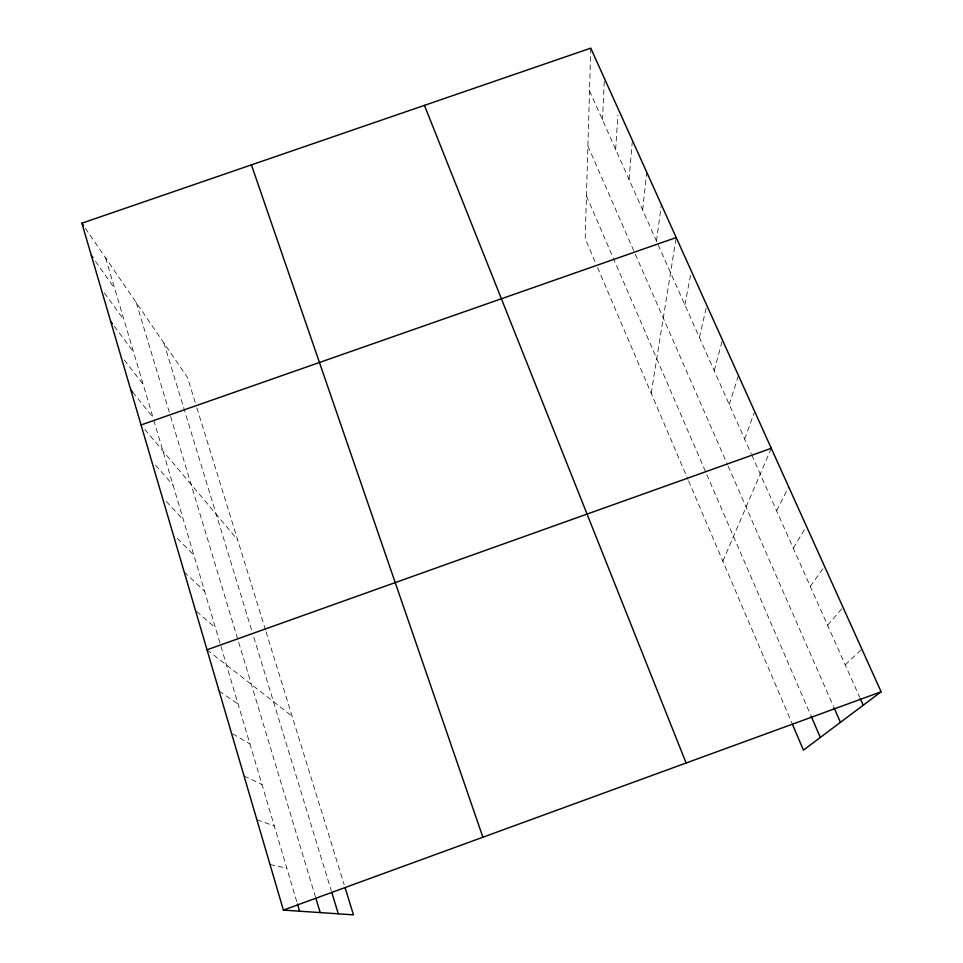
<?xml version="1.0" encoding="UTF-8"?>
<svg xmlns="http://www.w3.org/2000/svg" width="963" height="963" viewBox="0 0 963 963"><rect width="100%" height="100%" fill="white"/><g stroke="black" fill="none" stroke-linecap="round" stroke-linejoin="round"><path stroke-width="0.72" stroke-dasharray="4.82 3.61" d="M590.764 48.15L585.203 238.619L595.844 263.537M602.489 119.869L604.403 78.376M615.658 149.446L617.885 115.091M629.044 179.503L632.258 141.838M642.646 210.054L646.739 172.208M656.489 241.123L661.34 204.589M651.181 393.253L675.978 239.017M684.874 304.838L691.338 271.097M699.427 337.519L706.421 306.728M714.233 370.767L722.069 341.432M729.304 404.592L738.416 375.462M744.628 439.008L754.691 411.538M722.852 561.224L771.279 448.301M776.599 510.799L788.685 486.893M793.283 548.236L806.44 526.255M810.268 586.371L824.557 566.4M827.578 625.24L843.034 607.352M845.225 664.855L861.885 649.146M270.013 864.473L286.83 868.169M256.892 819.79L274.299 825.965M244.048 775.997L262.008 784.568M232.697 733.818L249.947 743.954M219.131 691.037L238.114 704.109M207.033 649.808L292.138 716.219M196.633 611.517L215.423 627.732M184.222 572.058L204.553 591.126M177.288 538.437L193.876 555.157M166.274 501.47L183.379 519.815M155.476 465.153L173.075 485.087M144.871 429.474L237.632 539.798M132.617 392.122L152.973 417.4L105.581 257.819M124.251 359.969L143.174 384.418M114.212 326.12L133.544 351.976M104.353 292.836L124.071 320.065M95.506 261.322L114.753 288.695M85.274 228.147L187.52 377.544L195.585 403.678M589.525 90.775L751.236 453.838M751.826 455.174L859.61 697.164M587.912 146.099L727.595 464.852M728.184 466.2L833.392 706.288M586.455 195.946L810.485 714.63M597.542 267.521L687.979 479.49M688.557 480.838L791.827 722.876M196.873 407.855L265.607 630.356M266.041 631.764L344.2 884.756M163.915 343.045L251.644 630.175M253.823 637.325L331.38 891.148M136.289 302.695L170.162 415.029M170.583 416.413L315.479 896.986M153.803 420.205L297.049 902.596"/><path stroke-width="1.44" d="M345.079 887.621L353.493 914.85L283.387 910.095L81.879 223.199L590.764 48.15L881.121 691.783L803.443 750.129L792.405 724.248M283.387 910.095L881.121 691.783M207.033 649.808L771.279 448.301M141.067 424.96L676.207 237.548M130.763 389.822L132.617 392.122M110.697 321.413L112.454 323.773M91.316 255.376L92.99 257.747M81.879 223.199L83.576 225.667M860.212 698.512L863.209 705.241M833.982 707.624L840.434 722.346M811.063 715.978L820.332 737.441M424.442 105.364L686.101 763.009M251.427 164.878L482.884 837.232M331.814 892.569L338.302 913.815M315.912 898.395L320.185 912.587M297.471 904.028L299.601 911.203"/></g></svg>
